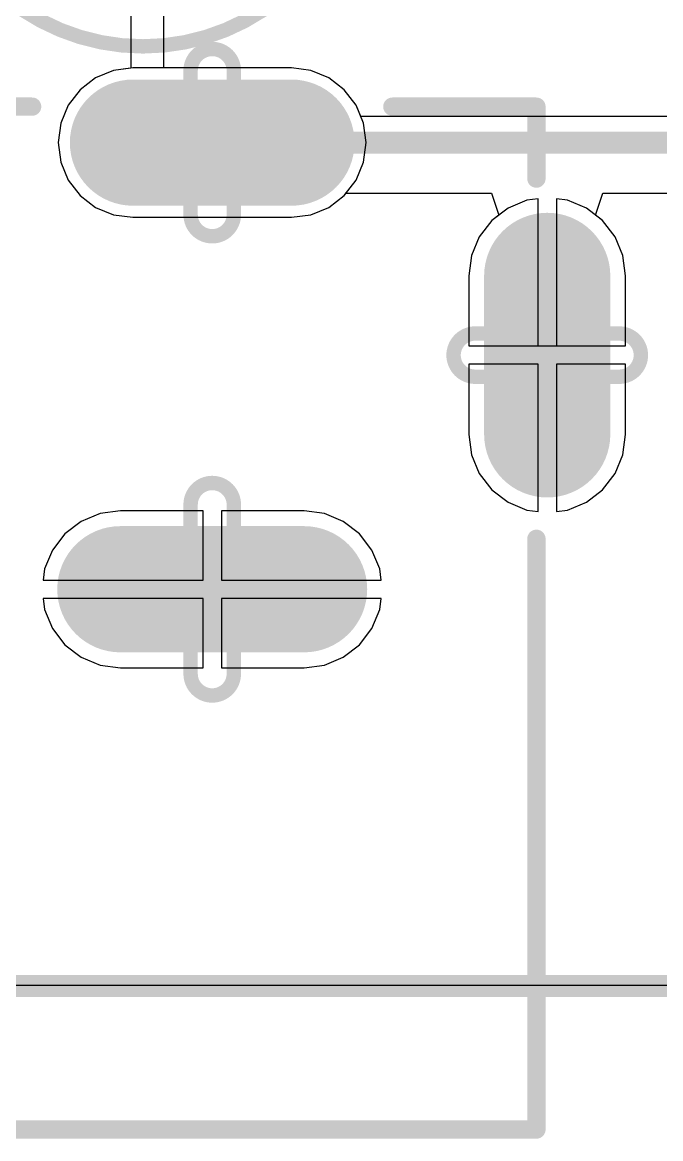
# Model space of a CAD drawing. Header units: millimetres. Extents: x 45 to 209, y 90 to 189.
# Drawn here: x 122.59 to 131.45, y 90.24 to 105.74 of the extents above; entities that cross this region are included whole.
import ezdxf

# ---------------------------------------------------------------- set-up
doc = ezdxf.new("R2010")
doc.units = ezdxf.units.MM
for name, color, linetype in [('BottomLayer', 5, 'Continuous'), ('BottomSolder', 6, 'Continuous'), ('Mechanical1', 6, 'Continuous'), ('Mechanical3', 76, 'Continuous'), ('MultiLayer', 9, 'Continuous'), ('PadHoleLayer', 156, 'Continuous'), ('TopLayer', 1, 'Continuous'), ('TopOverlay', 2, 'Continuous'), ('TopSolder', 216, 'Continuous')]:
    doc.layers.add(name, color=color, linetype=linetype)

# ---------------------------------------------------------------- blocks, each defined once
blk = doc.blocks.new('F0972D8A_C5C0_4A84_836D_A9666EE65C2D_59')
at = {"layer": 'BottomLayer', "const_width": 1.65}
for points in [[(-6.2, 1.275), (-6.2, -1.275)], [(0, 1.1), (0, -1.1)], [(-4.05, -4.65), (-1.85, -4.65)]]:
    blk.add_lwpolyline(points, dxfattribs=at)
at = {"layer": 'BottomLayer', "const_width": 0.825}
for points in [[(-6.612, 1.275, 1), (-5.788, 1.275, 1)], [(-0.412, 1.1, 1), (0.412, 1.1, 1)], [(-0.412, -1.1, 1), (0.412, -1.1, 1)], [(-6.612, -1.275, 1), (-5.788, -1.275, 1)], [(-4.462, -4.65, 1), (-3.638, -4.65, 1)], [(-2.262, -4.65, 1), (-1.438, -4.65, 1)]]:
    blk.add_lwpolyline(points, format="xyb", close=True, dxfattribs=at)
at = {"layer": 'BottomSolder', "const_width": 1.752}
for points in [[(-6.2, 1.275), (-6.2, -1.275)], [(0, 1.1), (0, -1.1)], [(-4.05, -4.65), (-1.85, -4.65)]]:
    blk.add_lwpolyline(points, dxfattribs=at)
at = {"layer": 'BottomSolder', "const_width": 0.876}
for points in [[(-6.638, 1.275, 1), (-5.762, 1.275, 1)], [(-0.438, 1.1, 1), (0.438, 1.1, 1)], [(-0.438, -1.1, 1), (0.438, -1.1, 1)], [(-6.638, -1.275, 1), (-5.762, -1.275, 1)], [(-4.488, -4.65, 1), (-3.612, -4.65, 1)], [(-2.288, -4.65, 1), (-1.412, -4.65, 1)]]:
    blk.add_lwpolyline(points, format="xyb", close=True, dxfattribs=at)
at = {"layer": 'MultiLayer', "const_width": 1.65}
for points in [[(-6.2, 1.275), (-6.2, -1.275)], [(0, 1.1), (0, -1.1)], [(-4.05, -4.65), (-1.85, -4.65)]]:
    blk.add_lwpolyline(points, dxfattribs=at)
at = {"layer": 'MultiLayer', "const_width": 0.825}
for points in [[(-6.612, 1.275, 1), (-5.788, 1.275, 1)], [(-0.412, 1.1, 1), (0.412, 1.1, 1)], [(-0.412, -1.1, 1), (0.412, -1.1, 1)], [(-6.612, -1.275, 1), (-5.788, -1.275, 1)], [(-4.462, -4.65, 1), (-3.638, -4.65, 1)], [(-2.262, -4.65, 1), (-1.438, -4.65, 1)]]:
    blk.add_lwpolyline(points, format="xyb", close=True, dxfattribs=at)
at = {"layer": 'PadHoleLayer', "const_width": 0.2}
for points in [[(-5.025, -0.3), (-7.375, -0.3, -1), (-7.375, 0.3), (-5.025, 0.3, -1)], [(1, -0.3), (-1, -0.3, -1), (-1, 0.3), (1, 0.3, -1)], [(-2.65, -3.65), (-2.65, -5.65, -1), (-3.25, -5.65), (-3.25, -3.65, -1)]]:
    blk.add_lwpolyline(points, format="xyb", close=True, dxfattribs=at)
at = {"layer": 'TopLayer', "const_width": 1.65}
for points in [[(-6.2, 1.275), (-6.2, -1.275)], [(0, 1.1), (0, -1.1)], [(-4.05, -4.65), (-1.85, -4.65)]]:
    blk.add_lwpolyline(points, dxfattribs=at)
at = {"layer": 'TopLayer', "const_width": 0.825}
for points in [[(-6.612, 1.275, 1), (-5.788, 1.275, 1)], [(-0.412, 1.1, 1), (0.412, 1.1, 1)], [(-0.412, -1.1, 1), (0.412, -1.1, 1)], [(-6.612, -1.275, 1), (-5.788, -1.275, 1)], [(-4.462, -4.65, 1), (-3.638, -4.65, 1)], [(-2.262, -4.65, 1), (-1.438, -4.65, 1)]]:
    blk.add_lwpolyline(points, format="xyb", close=True, dxfattribs=at)
at = {"layer": 'TopOverlay', "const_width": 0.254}
for points in [[(-13.7, 4.5), (-11.7, 4.5)], [(-13.7, 4.5), (-13.7, 0)], [(-11.7, 4.5), (0.5, 4.5)], [(0.5, 4.5), (0.5, 2.5)], [(-13.7, 0), (-13.7, -4.5)], [(0.5, -2.5), (0.5, -4.5)], [(-13.7, -4.5), (-11.7, -4.5)], [(-11.7, -4.5), (-5.5, -4.5)], [(-0.5, -4.5), (0.5, -4.5)]]:
    blk.add_lwpolyline(points, dxfattribs=at)
at = {"layer": 'TopOverlay', "const_width": 0.127}
for points in [[(-13.764, 4.5, 1), (-13.637, 4.5, 1)], [(-13.764, 4.5, 1), (-13.637, 4.5, 1)], [(-11.763, 4.5, 1), (-11.636, 4.5, 1)], [(-11.763, 4.5, 1), (-11.636, 4.5, 1)], [(0.436, 4.5, 1), (0.563, 4.5, 1)], [(0.436, 4.5, 1), (0.563, 4.5, 1)], [(0.436, 2.5, 1), (0.563, 2.5, 1)], [(-13.764, 0, 1), (-13.637, 0, 1)], [(-13.764, 0, 1), (-13.637, 0, 1)], [(0.436, -2.5, 1), (0.563, -2.5, 1)], [(-13.764, -4.5, 1), (-13.637, -4.5, 1)], [(-13.764, -4.5, 1), (-13.637, -4.5, 1)], [(-11.763, -4.5, 1), (-11.636, -4.5, 1)], [(-11.763, -4.5, 1), (-11.636, -4.5, 1)], [(-5.563, -4.5, 1), (-5.436, -4.5, 1)], [(-0.563, -4.5, 1), (-0.436, -4.5, 1)], [(0.436, -4.5, 1), (0.563, -4.5, 1)], [(0.436, -4.5, 1), (0.563, -4.5, 1)]]:
    blk.add_lwpolyline(points, format="xyb", close=True, dxfattribs=at)
at = {"layer": 'TopSolder', "const_width": 1.752}
for points in [[(-6.2, 1.275), (-6.2, -1.275)], [(0, 1.1), (0, -1.1)], [(-4.05, -4.65), (-1.85, -4.65)]]:
    blk.add_lwpolyline(points, dxfattribs=at)
at = {"layer": 'TopSolder', "const_width": 0.876}
for points in [[(-6.638, 1.275, 1), (-5.762, 1.275, 1)], [(-0.438, 1.1, 1), (0.438, 1.1, 1)], [(-0.438, -1.1, 1), (0.438, -1.1, 1)], [(-6.638, -1.275, 1), (-5.762, -1.275, 1)], [(-4.488, -4.65, 1), (-3.612, -4.65, 1)], [(-2.288, -4.65, 1), (-1.412, -4.65, 1)]]:
    blk.add_lwpolyline(points, format="xyb", close=True, dxfattribs=at)
blk = doc.blocks.new('3924B366_8672_45E9_B0BE_62DACC24E783_105')
at = {"layer": 'BottomLayer', "const_width": 0.85}
blk.add_lwpolyline([(2.075, 0, 1), (2.925, 0, 1)], format="xyb", close=True, dxfattribs=at)
at = {"layer": 'BottomLayer'}
blk.add_solid([(-0.85, -0.85), (0.85, -0.85), (-0.85, 0.85), (0.85, 0.85)], dxfattribs=at)
at = {"layer": 'BottomSolder', "const_width": 0.901}
blk.add_lwpolyline([(2.05, 0, 1), (2.95, 0, 1)], format="xyb", close=True, dxfattribs=at)
at = {"layer": 'BottomSolder'}
blk.add_solid([(-0.901, -0.901), (0.901, -0.901), (-0.901, 0.901), (0.901, 0.901)], dxfattribs=at)
at = {"layer": 'MultiLayer', "const_width": 0.85}
blk.add_lwpolyline([(2.075, 0, 1), (2.925, 0, 1)], format="xyb", close=True, dxfattribs=at)
at = {"layer": 'MultiLayer'}
blk.add_solid([(-0.85, -0.85), (0.85, -0.85), (-0.85, 0.85), (0.85, 0.85)], dxfattribs=at)
at = {"layer": 'PadHoleLayer', "const_width": 0.425}
for points in [[(-0.212, 0, 1), (0.212, 0, 1)], [(2.288, 0, 1), (2.712, 0, 1)]]:
    blk.add_lwpolyline(points, format="xyb", close=True, dxfattribs=at)
at = {"layer": 'TopLayer', "const_width": 0.85}
blk.add_lwpolyline([(2.075, 0, 1), (2.925, 0, 1)], format="xyb", close=True, dxfattribs=at)
at = {"layer": 'TopLayer'}
blk.add_solid([(-0.85, -0.85), (0.85, -0.85), (-0.85, 0.85), (0.85, 0.85)], dxfattribs=at)
at = {"layer": 'TopOverlay'}
for points, const_width in [([(4.25, 0, 1), (-1.75, 0, 1)], 0.2), ([(-2.675, 0.508, 1), (-2.575, 0.508, 1)], 0.1), ([(-3.183, 0, 1), (-3.083, 0, 1)], 0.1), ([(-2.167, 0, 1), (-2.067, 0, 1)], 0.1), ([(-1.8, 0, 1), (-1.7, 0, 1)], 0.1), ([(4.2, 0, 1), (4.3, 0, 1)], 0.1), ([(-2.675, -0.508, 1), (-2.575, -0.508, 1)], 0.1)]:
    blk.add_lwpolyline(points, format="xyb", close=True, dxfattribs=dict(at, const_width=const_width))
at = {"layer": 'TopOverlay', "const_width": 0.2}
for points in [[(-2.625, 0.508), (-2.625, -0.508)], [(-2.117, 0), (-3.133, 0)]]:
    blk.add_lwpolyline(points, dxfattribs=at)
at = {"layer": 'TopSolder', "const_width": 0.901}
blk.add_lwpolyline([(2.05, 0, 1), (2.95, 0, 1)], format="xyb", close=True, dxfattribs=at)
at = {"layer": 'TopSolder'}
blk.add_solid([(-0.901, -0.901), (0.901, -0.901), (-0.901, 0.901), (0.901, 0.901)], dxfattribs=at)

msp = doc.modelspace()

# ---------------------------------------------------------------- linework, layer by layer
at = {"layer": 'BottomLayer'}
for p, q in [((124.121, 105.103), (123.852, 105.067)), ((126.321, 105.103), (124.121, 105.103)), ((126.589, 105.067), (126.321, 105.103)), ((123.602, 104.964), (123.388, 104.799)), ((123.852, 105.067), (123.602, 104.964)), ((126.839, 104.964), (126.589, 105.067)), ((127.054, 104.799), (126.839, 104.964)), ((123.388, 104.799), (123.223, 104.584)), ((127.219, 104.584), (127.054, 104.799)), ((123.223, 104.584), (123.119, 104.334)), ((127.323, 104.334), (127.219, 104.584)), ((123.119, 104.334), (123.084, 104.066)), ((127.358, 104.066), (127.323, 104.334)), ((123.084, 104.066), (123.119, 103.797)), ((127.323, 103.797), (127.358, 104.066)), ((123.119, 103.797), (123.223, 103.547)), ((127.219, 103.547), (127.323, 103.797)), ((123.223, 103.547), (123.388, 103.332)), ((127.054, 103.332), (127.219, 103.547)), ((123.388, 103.332), (123.602, 103.167)), ((126.839, 103.167), (127.054, 103.332)), ((129.589, 103.267), (129.327, 103.158)), ((129.744, 103.287), (129.589, 103.267)), ((129.744, 101.243), (129.744, 103.287)), ((130.153, 103.267), (129.998, 103.287)), ((129.998, 103.287), (129.998, 101.243)), ((130.415, 103.158), (130.153, 103.267)), ((123.602, 103.167), (123.852, 103.064)), ((123.852, 103.064), (124.121, 103.029)), ((126.321, 103.029), (126.589, 103.064)), ((126.589, 103.064), (126.839, 103.167)), ((129.327, 103.158), (129.101, 102.985)), ((130.64, 102.985), (130.415, 103.158)), ((124.121, 103.029), (126.321, 103.029)), ((129.101, 102.985), (128.928, 102.76)), ((130.813, 102.76), (130.64, 102.985)), ((128.928, 102.76), (128.82, 102.497)), ((130.922, 102.497), (130.813, 102.76)), ((128.82, 102.497), (128.783, 102.216)), ((130.959, 102.216), (130.922, 102.497)), ((128.783, 102.216), (128.783, 101.243)), ((130.959, 101.243), (130.959, 102.216)), ((128.783, 101.243), (129.744, 101.243)), ((129.998, 101.243), (130.959, 101.243)), ((129.744, 100.989), (128.783, 100.989)), ((128.783, 100.989), (128.783, 100.016)), ((129.744, 98.944), (129.744, 100.989)), ((130.959, 100.989), (129.998, 100.989)), ((129.998, 100.989), (129.998, 98.944)), ((130.959, 100.016), (130.959, 100.989)), ((128.783, 100.016), (128.82, 99.734)), ((130.922, 99.734), (130.959, 100.016)), ((128.82, 99.734), (128.928, 99.471)), ((130.813, 99.471), (130.922, 99.734)), ((128.928, 99.471), (129.101, 99.246)), ((130.64, 99.246), (130.813, 99.471)), ((129.101, 99.246), (129.327, 99.073)), ((130.415, 99.073), (130.64, 99.246)), ((129.327, 99.073), (129.589, 98.964)), ((130.153, 98.964), (130.415, 99.073)), ((123.664, 98.917), (123.402, 98.808)), ((123.946, 98.954), (123.664, 98.917)), ((125.094, 98.954), (123.946, 98.954)), ((125.094, 97.993), (125.094, 98.954)), ((126.496, 98.954), (125.348, 98.954)), ((125.348, 98.954), (125.348, 97.993)), ((126.778, 98.917), (126.496, 98.954)), ((127.04, 98.808), (126.778, 98.917)), ((129.589, 98.964), (129.744, 98.944)), ((129.998, 98.944), (130.153, 98.964)), ((123.402, 98.808), (123.176, 98.635)), ((127.265, 98.635), (127.04, 98.808)), ((123.176, 98.635), (123.003, 98.41)), ((127.438, 98.41), (127.265, 98.635)), ((123.003, 98.41), (122.895, 98.147)), ((127.547, 98.147), (127.438, 98.41)), ((122.895, 98.147), (122.874, 97.993)), ((127.567, 97.993), (127.547, 98.147)), ((122.874, 97.993), (125.094, 97.993)), ((125.348, 97.993), (127.567, 97.993)), ((125.094, 97.739), (122.874, 97.739)), ((122.874, 97.739), (122.895, 97.584)), ((125.094, 96.777), (125.094, 97.739)), ((127.567, 97.739), (125.348, 97.739)), ((125.348, 97.739), (125.348, 96.777)), ((127.547, 97.584), (127.567, 97.739)), ((122.895, 97.584), (123.003, 97.321)), ((127.438, 97.321), (127.547, 97.584)), ((123.003, 97.321), (123.176, 97.096)), ((127.265, 97.096), (127.438, 97.321)), ((123.176, 97.096), (123.402, 96.923)), ((127.04, 96.923), (127.265, 97.096)), ((123.402, 96.923), (123.664, 96.814)), ((126.778, 96.814), (127.04, 96.923)), ((123.664, 96.814), (123.946, 96.777)), ((123.946, 96.777), (125.094, 96.777)), ((125.348, 96.777), (126.496, 96.777)), ((126.496, 96.777), (126.778, 96.814)), ((136.282, 92.359), (111.321, 92.366))]:
    msp.add_line(p, q, dxfattribs=at)
at = {"layer": 'Mechanical1', "const_width": 0.305}
msp.add_lwpolyline([(111.327, 92.359), (136.577, 92.359)], dxfattribs=at)
at = {"layer": 'Mechanical3', "const_width": 0.305}
for points in [[(123.721, 103.891), (126.721, 104.241)], [(123.721, 104.241), (126.721, 103.891)], [(123.721, 104.241), (126.721, 104.241)], [(123.721, 103.891), (126.721, 103.891)], [(123.721, 97.966), (126.721, 97.966)], [(123.721, 97.966), (126.721, 97.766)], [(123.721, 97.766), (126.721, 97.966)], [(123.721, 97.766), (126.721, 97.766)]]:
    msp.add_lwpolyline(points, dxfattribs=at)
at = {"layer": 'Mechanical3', "const_width": 0.152}
for points in [[(123.645, 104.241, 1), (123.797, 104.241, 1)], [(123.645, 104.241, 1), (123.797, 104.241, 1)], [(126.645, 104.241, 1), (126.797, 104.241, 1)], [(126.645, 104.241, 1), (126.797, 104.241, 1)], [(123.645, 103.891, 1), (123.797, 103.891, 1)], [(123.645, 103.891, 1), (123.797, 103.891, 1)], [(126.645, 103.891, 1), (126.797, 103.891, 1)], [(126.645, 103.891, 1), (126.797, 103.891, 1)], [(123.645, 97.966, 1), (123.797, 97.966, 1)], [(123.645, 97.966, 1), (123.797, 97.966, 1)], [(126.645, 97.966, 1), (126.797, 97.966, 1)], [(126.645, 97.966, 1), (126.797, 97.966, 1)], [(123.645, 97.766, 1), (123.797, 97.766, 1)], [(123.645, 97.766, 1), (123.797, 97.766, 1)], [(126.645, 97.766, 1), (126.797, 97.766, 1)], [(126.645, 97.766, 1), (126.797, 97.766, 1)]]:
    msp.add_lwpolyline(points, format="xyb", close=True, dxfattribs=at)
at = {"layer": 'TopLayer'}
for p, q in [((124.092, 107.499), (124.092, 105.099)), ((124.549, 105.103), (124.549, 107.298)), ((124.092, 105.099), (123.852, 105.067)), ((126.321, 105.103), (124.549, 105.103)), ((126.589, 105.067), (126.321, 105.103)), ((123.602, 104.964), (123.388, 104.799)), ((123.852, 105.067), (123.602, 104.964)), ((126.839, 104.964), (126.589, 105.067)), ((127.054, 104.799), (126.839, 104.964)), ((123.388, 104.799), (123.223, 104.584)), ((127.219, 104.584), (127.054, 104.799)), ((123.223, 104.584), (123.119, 104.334)), ((127.284, 104.428), (127.219, 104.584)), ((123.119, 104.334), (123.084, 104.066)), ((133.631, 104.428), (127.284, 104.428)), ((123.084, 104.066), (123.119, 103.797)), ((123.119, 103.797), (123.223, 103.547)), ((123.223, 103.547), (123.388, 103.332)), ((123.388, 103.332), (123.602, 103.167)), ((126.839, 103.167), (127.054, 103.332)), ((127.054, 103.332), (127.08, 103.366)), ((127.08, 103.366), (129.096, 103.366)), ((129.096, 103.366), (129.2, 103.061)), ((130.542, 103.061), (130.645, 103.366)), ((130.645, 103.366), (133.922, 103.366)), ((123.602, 103.167), (123.852, 103.064)), ((123.852, 103.064), (124.121, 103.029)), ((126.321, 103.029), (126.589, 103.064)), ((126.589, 103.064), (126.839, 103.167)), ((129.2, 103.061), (129.101, 102.985)), ((130.64, 102.985), (130.542, 103.061)), ((124.121, 103.029), (126.321, 103.029)), ((129.101, 102.985), (128.928, 102.76)), ((130.813, 102.76), (130.64, 102.985)), ((128.928, 102.76), (128.82, 102.497)), ((130.922, 102.497), (130.813, 102.76)), ((128.82, 102.497), (128.783, 102.216)), ((130.959, 102.216), (130.922, 102.497)), ((128.783, 102.216), (128.783, 101.243)), ((130.959, 101.243), (130.959, 102.216)), ((128.783, 101.243), (129.871, 101.243)), ((129.871, 101.243), (130.959, 101.243)), ((129.744, 100.989), (128.783, 100.989)), ((128.783, 100.989), (128.783, 100.016)), ((129.744, 98.944), (129.744, 100.989)), ((130.959, 100.989), (129.998, 100.989)), ((129.998, 100.989), (129.998, 98.944)), ((130.959, 100.016), (130.959, 100.989)), ((128.783, 100.016), (128.82, 99.734)), ((130.922, 99.734), (130.959, 100.016)), ((128.82, 99.734), (128.928, 99.471)), ((130.813, 99.471), (130.922, 99.734)), ((128.928, 99.471), (129.101, 99.246)), ((130.64, 99.246), (130.813, 99.471)), ((129.101, 99.246), (129.327, 99.073)), ((130.415, 99.073), (130.64, 99.246)), ((129.327, 99.073), (129.589, 98.964)), ((130.153, 98.964), (130.415, 99.073)), ((123.664, 98.917), (123.402, 98.808)), ((123.946, 98.954), (123.664, 98.917)), ((125.094, 98.954), (123.946, 98.954)), ((125.094, 97.993), (125.094, 98.954)), ((126.496, 98.954), (125.348, 98.954)), ((125.348, 98.954), (125.348, 97.993)), ((126.778, 98.917), (126.496, 98.954)), ((127.04, 98.808), (126.778, 98.917)), ((129.589, 98.964), (129.744, 98.944)), ((129.998, 98.944), (130.153, 98.964)), ((123.402, 98.808), (123.176, 98.635)), ((127.265, 98.635), (127.04, 98.808)), ((123.176, 98.635), (123.003, 98.41)), ((127.438, 98.41), (127.265, 98.635)), ((123.003, 98.41), (122.895, 98.147)), ((127.547, 98.147), (127.438, 98.41)), ((122.895, 98.147), (122.874, 97.993)), ((127.567, 97.993), (127.547, 98.147)), ((122.874, 97.993), (125.094, 97.993)), ((125.348, 97.993), (127.567, 97.993)), ((125.094, 97.739), (122.874, 97.739)), ((122.874, 97.739), (122.895, 97.584)), ((125.094, 96.777), (125.094, 97.739)), ((127.567, 97.739), (125.348, 97.739)), ((125.348, 97.739), (125.348, 96.777)), ((127.547, 97.584), (127.567, 97.739)), ((122.895, 97.584), (123.003, 97.321)), ((127.438, 97.321), (127.547, 97.584)), ((123.003, 97.321), (123.176, 97.096)), ((127.265, 97.096), (127.438, 97.321)), ((123.176, 97.096), (123.402, 96.923)), ((127.04, 96.923), (127.265, 97.096)), ((123.402, 96.923), (123.664, 96.814)), ((126.778, 96.814), (127.04, 96.923)), ((123.664, 96.814), (123.946, 96.777)), ((123.946, 96.777), (125.094, 96.777)), ((125.348, 96.777), (126.496, 96.777)), ((126.496, 96.777), (126.778, 96.814)), ((136.584, 92.366), (111.321, 92.366))]:
    msp.add_line(p, q, dxfattribs=at)
at = {"layer": 'TopLayer', "const_width": 0.305}
msp.add_lwpolyline([(124.825, 104.066), (133.781, 104.066)], dxfattribs=at)
at = {"layer": 'TopLayer', "const_width": 0.152}
msp.add_lwpolyline([(124.749, 104.066, 1), (124.901, 104.066, 1)], format="xyb", close=True, dxfattribs=at)

# ---------------------------------------------------------------- block references
for name, p, rotation in [('3924B366_8672_45E9_B0BE_62DACC24E783_105', (125.51, 108.402), 180), ('F0972D8A_C5C0_4A84_836D_A9666EE65C2D_59', (125.221, 104.066), 90)]:
    msp.add_blockref(name, p, dxfattribs=dict(rotation=rotation))

doc.saveas('drawing.dxf')
